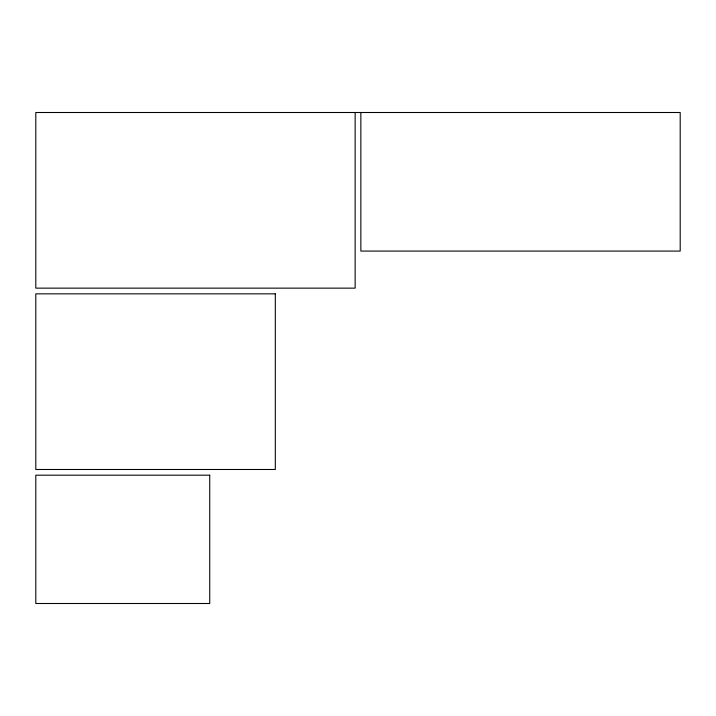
<?xml version="1.0" encoding="UTF-8"?>
<svg xmlns="http://www.w3.org/2000/svg" width="716" height="716" viewBox="0 0 716 716"><rect width="100%" height="100%" fill="white"/><g stroke="black" fill="none" stroke-linecap="round" stroke-linejoin="round"><path stroke-width="1.07" d="M360.855 112.502L360.855 251.074L680.2 251.074L680.2 112.502L35.8 112.502L35.8 288.145L355.145 288.145L355.145 112.502M275.311 293.846L35.8 293.846L35.8 469.49L275.311 469.49L275.311 293.846M209.734 475.191L35.8 475.191L35.8 603.498L209.734 603.498L209.734 475.191"/></g></svg>
